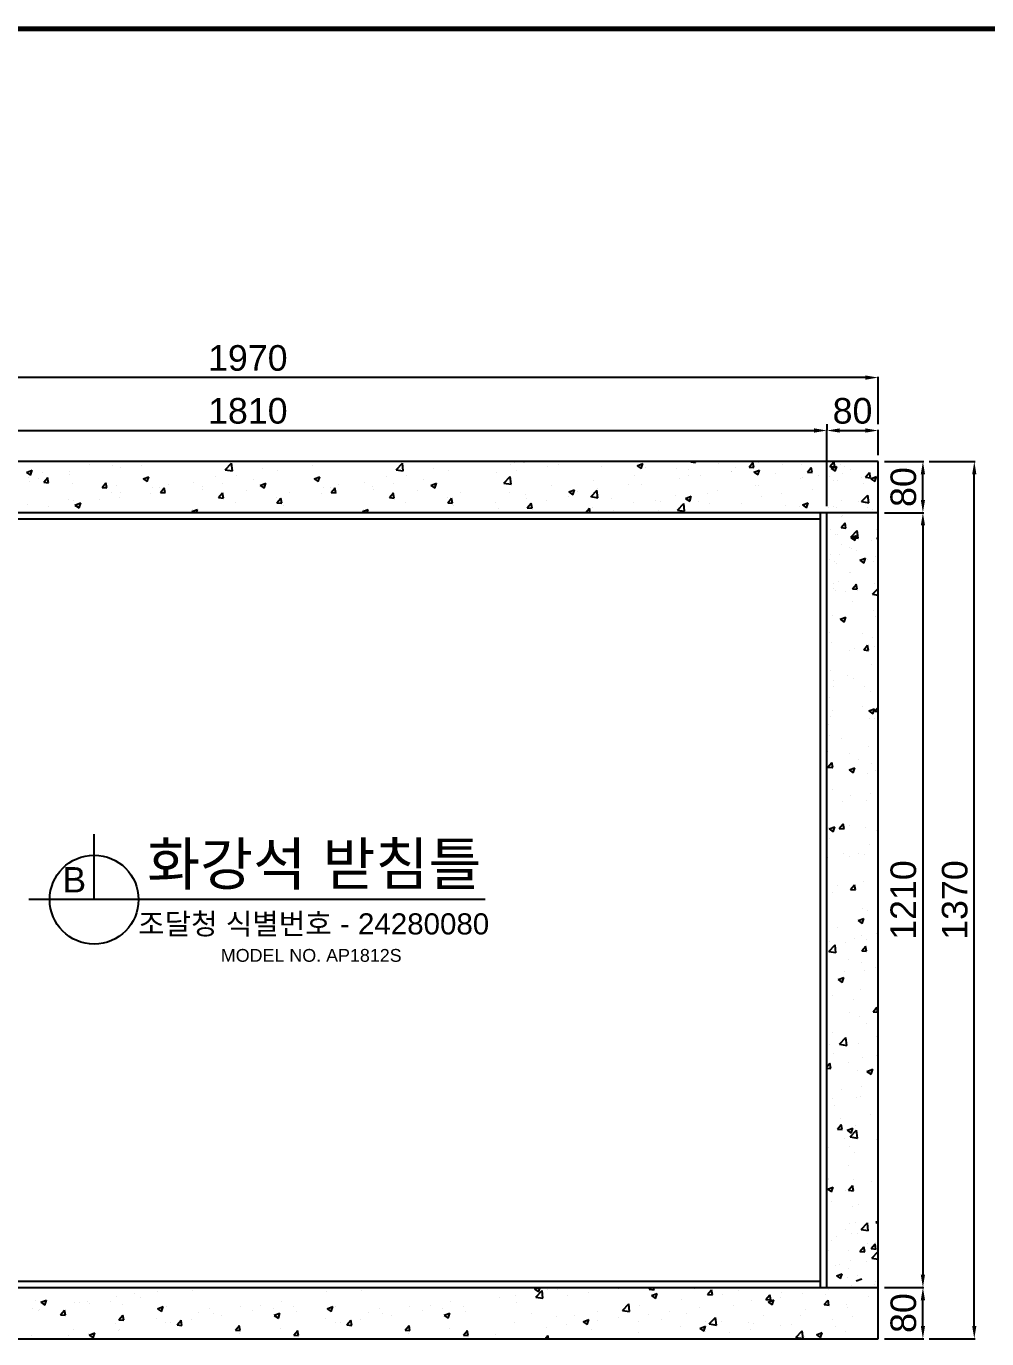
# Model space of a CAD drawing. Header units: millimetres. Extents: x 28332 to 34852, y -49763 to -45153.
# Drawn here: x 32049 to 33550, y -47354 to -45304 of the extents above; entities that cross this region are included whole.
import ezdxf
from ezdxf.enums import TextEntityAlignment as Align

# ---------------------------------------------------------------- set-up
doc = ezdxf.new("R2010")
doc.units = ezdxf.units.MM
for name, color, linetype in [('LAYOUT', 7, 'Continuous'), ('TEXT', 7, 'Continuous'), ('받침틀', 251, 'Continuous')]:
    doc.layers.add(name, color=color, linetype=linetype)
doc.styles.get("Standard").update_dxf_attribs({"font": 'arial.ttf'})
doc.dimstyles.new('ISO-25', dxfattribs={"dimtxt": 40, "dimasz": 20, "dimexe": 1.25, "dimexo": 10, "dimgap": 10, "dimtad": 1, "dimdec": 0, "dimtxsty": 'Standard', "dimcen": 2.5, "dimclrd": 3, "dimclre": 3, "dimclrt": 3, "dimadec": 0, "dimazin": 0, "dimtfac": 1, "dimtdec": 0, "dimtmove": 0, "dimatfit": 3, "dimfxl": 0, "dimarcsym": 0})

# ---------------------------------------------------------------- blocks, each defined once
blk = doc.blocks.new('*D30')
at = {"color": 3, "lineweight": -2, "transparency": 16777216}
for p, q in [((31489.9, -45925.3), (31489.9, -45934)), ((31509.9, -45935.3), (33279.9, -45935.3)), ((33299.9, -46053.6), (33299.9, -45934))]:
    blk.add_line(p, q, dxfattribs=at)
at = {"color": 3, "transparency": 16777216}
for points in [[(31509.9, -45931.9), (31509.9, -45938.6), (31489.9, -45935.3)], [(33279.9, -45931.9), (33279.9, -45938.6), (33299.9, -45935.3)]]:
    blk.add_solid(points, dxfattribs=at)
at = {"layer": 'Defpoints', "color": 0, "transparency": 16777216}
for p in [(31489.9, -45935.3), (33299.9, -45935.3), (33299.9, -46063.6)]:
    blk.add_point(p, dxfattribs=at)
at = {"color": 3, "transparency": 16777216, "insert": (32394.9, -45904.8), "char_height": 40, "attachment_point": 5}
blk.add_mtext('1810', dxfattribs=at)
blk = doc.blocks.new('*D31')
at = {"color": 3, "lineweight": -2, "transparency": 16777216}
for p, q in [((33299.9, -45925.3), (33299.9, -45934)), ((33319.9, -45935.3), (33359.9, -45935.3)), ((33379.9, -45973.6), (33379.9, -45934))]:
    blk.add_line(p, q, dxfattribs=at)
at = {"color": 3, "transparency": 16777216}
for points in [[(33319.9, -45931.9), (33319.9, -45938.6), (33299.9, -45935.3)], [(33359.9, -45931.9), (33359.9, -45938.6), (33379.9, -45935.3)]]:
    blk.add_solid(points, dxfattribs=at)
at = {"layer": 'Defpoints', "color": 0, "transparency": 16777216}
for p in [(33299.9, -45935.3), (33379.9, -45935.3), (33379.9, -45983.6)]:
    blk.add_point(p, dxfattribs=at)
at = {"color": 3, "transparency": 16777216, "insert": (33339.9, -45904.8), "char_height": 40, "attachment_point": 5}
blk.add_mtext('80', dxfattribs=at)
blk = doc.blocks.new('*D23')
at = {"color": 3, "lineweight": -2, "transparency": 16777216}
for p, q in [((31409.9, -45925.3), (31409.9, -45851.4)), ((33359.9, -45852.6), (31429.9, -45852.6)), ((33379.9, -45925.3), (33379.9, -45851.4))]:
    blk.add_line(p, q, dxfattribs=at)
at = {"color": 3, "transparency": 16777216}
for points in [[(31429.9, -45849.3), (31429.9, -45856), (31409.9, -45852.6)], [(33359.9, -45849.3), (33359.9, -45856), (33379.9, -45852.6)]]:
    blk.add_solid(points, dxfattribs=at)
at = {"layer": 'Defpoints', "color": 0, "transparency": 16777216}
for p in [(31409.9, -45852.6), (31409.9, -45935.3), (33379.9, -45935.3)]:
    blk.add_point(p, dxfattribs=at)
at = {"color": 3, "transparency": 16777216, "insert": (32394.9, -45822.2), "char_height": 40, "attachment_point": 5}
blk.add_mtext('1970', dxfattribs=at)
blk = doc.blocks.new('*D32')
at = {"color": 3, "lineweight": -2, "transparency": 16777216}
for p, q in [((33389.9, -45983.6), (33451.1, -45983.6)), ((33449.9, -46043.6), (33449.9, -46003.6)), ((33389.9, -46063.6), (33451.1, -46063.6))]:
    blk.add_line(p, q, dxfattribs=at)
at = {"color": 3, "transparency": 16777216}
for points in [[(33446.6, -46003.6), (33453.2, -46003.6), (33449.9, -45983.6)], [(33446.6, -46043.6), (33453.2, -46043.6), (33449.9, -46063.6)]]:
    blk.add_solid(points, dxfattribs=at)
at = {"layer": 'Defpoints', "color": 0, "transparency": 16777216}
for p in [(33379.9, -45983.6), (33449.9, -45983.6), (33379.9, -46063.6)]:
    blk.add_point(p, dxfattribs=at)
at = {"color": 3, "transparency": 16777216, "insert": (33419.5, -46023.6), "char_height": 40, "attachment_point": 5, "rotation": 90}
blk.add_mtext('80', dxfattribs=at)
blk = doc.blocks.new('*D26')
at = {"color": 3, "lineweight": -2, "transparency": 16777216}
for p, q in [((33430.5, -46063.6), (33451.1, -46063.6)), ((33449.9, -46083.6), (33449.9, -47253.6)), ((33389.9, -47273.6), (33451.1, -47273.6))]:
    blk.add_line(p, q, dxfattribs=at)
at = {"color": 3, "transparency": 16777216}
for points in [[(33446.6, -46083.6), (33453.2, -46083.6), (33449.9, -46063.6)], [(33446.6, -47253.6), (33453.2, -47253.6), (33449.9, -47273.6)]]:
    blk.add_solid(points, dxfattribs=at)
at = {"layer": 'Defpoints', "color": 0, "transparency": 16777216}
for p in [(33420.5, -46063.6), (33379.9, -47273.6), (33449.9, -47273.6)]:
    blk.add_point(p, dxfattribs=at)
at = {"color": 3, "transparency": 16777216, "insert": (33419.5, -46668.6), "char_height": 40, "attachment_point": 5, "rotation": 90}
blk.add_mtext('1210', dxfattribs=at)
blk = doc.blocks.new('*D27')
at = {"color": 3, "lineweight": -2, "transparency": 16777216}
for p, q in [((33439.9, -47273.6), (33448.6, -47273.6)), ((33449.9, -47333.6), (33449.9, -47293.6)), ((33389.9, -47353.6), (33451.1, -47353.6))]:
    blk.add_line(p, q, dxfattribs=at)
at = {"color": 3, "transparency": 16777216}
for points in [[(33446.6, -47293.6), (33453.2, -47293.6), (33449.9, -47273.6)], [(33446.6, -47333.6), (33453.2, -47333.6), (33449.9, -47353.6)]]:
    blk.add_solid(points, dxfattribs=at)
at = {"layer": 'Defpoints', "color": 0, "transparency": 16777216}
for p in [(33449.9, -47273.6), (33449.9, -47273.6), (33379.9, -47353.6)]:
    blk.add_point(p, dxfattribs=at)
at = {"color": 3, "transparency": 16777216, "insert": (33419.5, -47313.6), "char_height": 40, "attachment_point": 5, "rotation": 90}
blk.add_mtext('80', dxfattribs=at)
blk = doc.blocks.new('*D16')
at = {"color": 3, "lineweight": -2, "transparency": 16777216}
for p, q in [((33459.9, -45983.6), (33531.4, -45983.6)), ((33530.2, -47333.6), (33530.2, -46003.6)), ((33459.9, -47353.6), (33531.4, -47353.6))]:
    blk.add_line(p, q, dxfattribs=at)
at = {"color": 3, "transparency": 16777216}
for points in [[(33526.9, -46003.6), (33533.5, -46003.6), (33530.2, -45983.6)], [(33526.9, -47333.6), (33533.5, -47333.6), (33530.2, -47353.6)]]:
    blk.add_solid(points, dxfattribs=at)
at = {"layer": 'Defpoints', "color": 0, "transparency": 16777216}
for p in [(33449.9, -45983.6), (33530.2, -45983.6), (33449.9, -47353.6)]:
    blk.add_point(p, dxfattribs=at)
at = {"color": 3, "transparency": 16777216, "insert": (33499.8, -46668.6), "char_height": 40, "attachment_point": 5, "rotation": 90}
blk.add_mtext('1370', dxfattribs=at)

msp = doc.modelspace()

# ---------------------------------------------------------------- linework, layer by layer
at = {"linetype": 'Continuous'}
for p, q in [((32049, -46000.7), (32057.9, -45997.3)), ((32055.3, -46005), (32057.9, -45997.3)), ((32147.8, -45987.8), (32147.8, -45987.8)), ((32182.7, -45990.5), (32182.7, -45990.5)), ((32196.6, -45993.7), (32196.6, -45993.7)), ((32228.4, -45989.5), (32228.4, -45989.5)), ((32359.6, -45996.5), (32369.5, -45986.2)), ((32359.6, -45996.5), (32370.9, -45998.2)), ((32370.9, -45998.3), (32369.5, -45986.2)), ((32418.5, -45994.1), (32418.5, -45994.1)), ((32441.7, -45997.2), (32441.7, -45997.2)), ((32495.3, -45989.5), (32495.3, -45989.5)), ((32626.5, -45996.5), (32636.4, -45986.2)), ((32626.5, -45996.5), (32637.8, -45998.2)), ((32637.8, -45998.3), (32636.4, -45986.2)), ((32685.4, -45994.1), (32685.4, -45994.1)), ((32708.6, -45997.2), (32708.6, -45997.2)), ((32805.8, -45989.1), (32805.8, -45989.1)), ((32812.3, -45985.1), (32812.3, -45985.1)), ((32826, -45983.6), (32827, -45984.3)), ((32827, -45984.3), (32827.3, -45983.6)), ((32863.3, -45991.1), (32863.3, -45991.1)), ((32880.1, -45987.9), (32880.1, -45987.9)), ((32947.9, -45990.8), (32947.9, -45990.8)), ((33003.2, -45990.3), (33009.6, -45994.5)), ((33003.3, -45990.2), (33012.1, -45986.8)), ((33009.6, -45994.5), (33012.1, -45986.8)), ((33015.7, -45993.6), (33015.7, -45993.6)), ((33065.6, -45995.3), (33065.6, -45995.3)), ((33083.5, -45996.5), (33083.5, -45996.5)), ((33087.1, -45984.4), (33087.7, -45983.6)), ((33087.1, -45984.4), (33094.7, -45985.1)), ((33094.6, -45985.1), (33094.3, -45983.6)), ((33130.8, -45986.3), (33130.8, -45986.3)), ((33157.7, -45993.6), (33157.7, -45993.6)), ((33178.2, -45992.4), (33184.3, -45985.1)), ((33178.2, -45992.4), (33185.8, -45993.1)), ((33185.7, -45993.1), (33184.2, -45985.1)), ((33185.8, -46000.4), (33194.7, -45997)), ((33192.1, -46004.7), (33194.7, -45997)), ((33192.3, -45985.2), (33192.3, -45985.2)), ((33230.3, -45988.5), (33230.3, -45988.5)), ((33260.1, -45988), (33260.1, -45988)), ((33262.1, -45984.3), (33262.1, -45984.3)), ((33269.3, -46000.4), (33275.4, -45993.1)), ((33276.8, -46001.1), (33275.3, -45993.1)), ((33304.5, -45991.4), (33310.6, -45984.1)), ((33304.5, -45991.4), (33312.1, -45992.1)), ((33306.5, -45994.8), (33315.4, -45991.4)), ((33306.5, -45994.8), (33312.8, -45999)), ((33312, -45992.1), (33310.6, -45984.1)), ((33312.8, -45999), (33315.4, -45991.4)), ((33320.5, -45987.8), (33320.5, -45987.8)), ((33327.9, -45990.9), (33327.9, -45990.9)), ((33336.2, -45996.1), (33336.2, -45996.1)), ((32049, -46000.7), (32055.3, -46005)), ((32052.6, -46008.1), (32052.6, -46008.1)), ((32053.5, -46015.4), (32053.5, -46015.4)), ((32068.3, -46010.6), (32068.3, -46010.6)), ((32073.8, -46000.5), (32073.8, -46000.5)), ((32076, -46016.2), (32082.1, -46008.9)), ((32076, -46016.2), (32083.6, -46016.9)), ((32083.5, -46016.9), (32082, -46008.9)), ((32116.4, -46004.2), (32116.4, -46004.2)), ((32116.7, -46000), (32116.7, -46000)), ((32167.1, -46024.2), (32173.2, -46016.9)), ((32174.6, -46024.9), (32173.1, -46016.9)), ((32231.5, -46010.9), (32240.4, -46007.4)), ((32231.5, -46010.9), (32237.8, -46015.1)), ((32237.8, -46015.1), (32240.4, -46007.5)), ((32310.5, -46015.7), (32310.5, -46015.7)), ((32344.5, -46006.8), (32344.5, -46006.8)), ((32376.5, -46006.2), (32376.5, -46006.2)), ((32403.2, -46012.2), (32403.2, -46012.2)), ((32414, -46021), (32422.9, -46017.6)), ((32420.3, -46025.3), (32422.9, -46017.6)), ((32498.4, -46010.9), (32507.3, -46007.4)), ((32498.4, -46010.9), (32504.7, -46015.1)), ((32504.7, -46015.1), (32507.3, -46007.5)), ((32577.4, -46015.7), (32577.4, -46015.7)), ((32611.4, -46006.8), (32611.4, -46006.8)), ((32643.4, -46006.2), (32643.4, -46006.2)), ((32670.1, -46012.2), (32670.1, -46012.2)), ((32680.9, -46021), (32689.8, -46017.6)), ((32687.3, -46025.3), (32689.8, -46017.6)), ((32783.4, -46001.6), (32783.4, -46001.6)), ((32795.1, -46017.5), (32805, -46007.2)), ((32795.1, -46017.5), (32806.4, -46019.3)), ((32806.4, -46019.3), (32805, -46007.2)), ((32815.2, -45997.4), (32815.2, -45997.4)), ((32935.4, -46012.9), (32935.4, -46012.9)), ((32999.6, -46004.8), (32999.6, -46004.8)), ((33070.2, -46009.6), (33070.2, -46009.6)), ((33083.6, -46006.3), (33083.6, -46006.3)), ((33102, -46005.4), (33102, -46005.4)), ((33150.1, -45999), (33150.1, -45999)), ((33151.3, -45999.4), (33151.3, -45999.4)), ((33185.8, -46000.4), (33192.1, -46004.7)), ((33219.1, -46002.2), (33219.1, -46002.2)), ((33259.3, -46010.9), (33259.3, -46010.9)), ((33262.2, -46008.8), (33262.2, -46008.8)), ((33269.3, -46000.4), (33276.9, -46001)), ((33286.9, -46005.1), (33286.9, -46005.1)), ((33303.2, -46007.3), (33303.2, -46007.3)), ((33310.3, -46014), (33310.3, -46014)), ((33316.8, -46013.4), (33316.8, -46013.4)), ((33324.5, -46002), (33324.5, -46002)), ((33354.7, -46008), (33354.7, -46008)), ((33357, -46017.5), (33357, -46017.5)), ((33360.4, -46008.3), (33366.5, -46001)), ((33360.4, -46008.3), (33368, -46009)), ((33367.9, -46009), (33366.4, -46001.1)), ((33368.3, -46010.6), (33377.2, -46007.2)), ((33368.3, -46010.6), (33374.6, -46014.9)), ((33374.6, -46014.9), (33377.2, -46007.2)), ((32121.3, -46018.2), (32121.3, -46018.2)), ((32167.1, -46024.2), (32174.7, -46024.8)), ((32181.1, -46032.8), (32181.1, -46032.8)), ((32189.1, -46021.1), (32189.1, -46021.1)), ((32196.3, -46032.2), (32196.3, -46032.2)), ((32243.1, -46033.3), (32243.1, -46033.3)), ((32246.3, -46023.8), (32246.3, -46023.8)), ((32256.9, -46024), (32256.9, -46024)), ((32258.2, -46032.1), (32264.3, -46024.8)), ((32258.2, -46032.1), (32265.7, -46032.8)), ((32265.7, -46032.8), (32264.2, -46024.9)), ((32270.4, -46019.5), (32270.4, -46019.5)), ((32323.3, -46022.7), (32323.3, -46022.7)), ((32324.7, -46026.8), (32324.7, -46026.8)), ((32349.2, -46040.1), (32355.4, -46032.8)), ((32355.1, -46018.5), (32355.1, -46018.5)), ((32356.8, -46040.8), (32355.3, -46032.8)), ((32392.5, -46029.7), (32392.5, -46029.7)), ((32414, -46021), (32420.3, -46025.3)), ((32460.3, -46032.5), (32460.3, -46032.5)), ((32510, -46033.3), (32510, -46033.3)), ((32513.3, -46023.8), (32513.3, -46023.8)), ((32523.8, -46024), (32523.8, -46024)), ((32525.1, -46032.1), (32531.2, -46024.8)), ((32525.1, -46032.1), (32532.7, -46032.8)), ((32532.6, -46032.8), (32531.1, -46024.9)), ((32537.3, -46019.5), (32537.3, -46019.5)), ((32590.2, -46022.7), (32590.2, -46022.7)), ((32591.6, -46026.8), (32591.6, -46026.8)), ((32616.2, -46040.1), (32622.3, -46032.8)), ((32622, -46018.5), (32622, -46018.5)), ((32623.7, -46040.8), (32622.2, -46032.8)), ((32659.4, -46029.7), (32659.4, -46029.7)), ((32680.9, -46021), (32687.3, -46025.3)), ((32727.2, -46032.5), (32727.2, -46032.5)), ((32804.3, -46031.4), (32804.3, -46031.4)), ((32828.1, -46035.4), (32828.1, -46035.4)), ((32870.2, -46021.8), (32870.2, -46021.8)), ((32895.9, -46038.3), (32895.9, -46038.3)), ((32896.5, -46031.2), (32905.4, -46027.8)), ((32896.5, -46031.2), (32902.9, -46035.5)), ((32902.9, -46035.5), (32905.4, -46027.8)), ((32910.1, -46030.6), (32910.1, -46030.6)), ((32930.7, -46038.6), (32940.6, -46028.2)), ((32935.5, -46031.7), (32935.5, -46031.7)), ((32941.9, -46040.3), (32940.5, -46028.2)), ((32941.9, -46026.4), (32941.9, -46026.4)), ((32990, -46020.1), (32990, -46020.1)), ((33009.5, -46019), (33009.5, -46019)), ((33064, -46037.5), (33064, -46037.5)), ((33079.1, -46041.4), (33088, -46038)), ((33085.4, -46045.6), (33087.9, -46038)), ((33114, -46034.2), (33114, -46034.2)), ((33129.2, -46028.6), (33129.2, -46028.6)), ((33188.1, -46021.5), (33188.1, -46021.5)), ((33193.4, -46020.5), (33193.4, -46020.5)), ((33228.7, -46034.4), (33228.7, -46034.4)), ((33276.8, -46028), (33276.8, -46028)), ((33354.1, -46046.4), (33364, -46036)), ((33365.4, -46048.1), (33364, -46036)), ((32051, -46050.4), (32051, -46050.4)), ((32083, -46054.3), (32083, -46054.3)), ((32115.2, -46042.3), (32115.2, -46042.3)), ((32122.3, -46045), (32122.3, -46045)), ((32124.8, -46051.8), (32133.7, -46048.4)), ((32124.8, -46051.8), (32131.1, -46056.1)), ((32131.1, -46056.1), (32133.7, -46048.4)), ((32163.2, -46043.8), (32163.2, -46043.8)), ((32195, -46039.6), (32195, -46039.6)), ((32307.3, -46062), (32316.2, -46058.6)), ((32309, -46058), (32309, -46058)), ((32314.5, -46063.6), (32316.2, -46058.6)), ((32349.2, -46040.1), (32356.8, -46040.8)), ((32374.9, -46048.4), (32374.9, -46048.4)), ((32440.1, -46039.5), (32440.1, -46039.5)), ((32440.3, -46048.1), (32446.5, -46040.8)), ((32440.3, -46048.1), (32447.9, -46048.8)), ((32447.9, -46048.8), (32446.4, -46040.8)), ((32450, -46051.7), (32450, -46051.7)), ((32574.2, -46062), (32583.1, -46058.6)), ((32575.9, -46058), (32575.9, -46058)), ((32581.4, -46063.6), (32583.1, -46058.6)), ((32616.2, -46040.1), (32623.8, -46040.8)), ((32641.8, -46048.4), (32641.8, -46048.4)), ((32707, -46039.5), (32707, -46039.5)), ((32707.3, -46048.1), (32713.4, -46040.8)), ((32707.3, -46048.1), (32714.8, -46048.8)), ((32714.8, -46048.8), (32713.3, -46040.8)), ((32716.9, -46051.7), (32716.9, -46051.7)), ((32781.8, -46047.5), (32781.8, -46047.5)), ((32787.3, -46057.2), (32787.3, -46057.2)), ((32829.9, -46041.2), (32829.9, -46041.2)), ((32831.4, -46056.1), (32837.6, -46048.8)), ((32831.4, -46056.1), (32839, -46056.7)), ((32839, -46056.7), (32837.5, -46048.8)), ((32861.4, -46044.5), (32861.4, -46044.5)), ((32922.8, -46063.6), (32928.6, -46056.7)), ((32929.8, -46063.6), (32928.6, -46056.7)), ((32930.7, -46038.5), (32941.9, -46040.3)), ((32933.9, -46055.2), (32933.9, -46055.2)), ((32963.7, -46041.1), (32963.7, -46041.1)), ((32998, -46047.1), (32998, -46047.1)), ((33031.5, -46044), (33031.5, -46044)), ((33040, -46046.9), (33040, -46046.9)), ((33066.2, -46059.6), (33076.1, -46049.3)), ((33068.6, -46055.5), (33068.6, -46055.5)), ((33077.5, -46061.3), (33076.1, -46049.3)), ((33079.1, -46041.4), (33085.4, -46045.6)), ((33099.3, -46046.9), (33099.3, -46046.9)), ((33116.7, -46049.1), (33116.7, -46049.1)), ((33167.1, -46049.7), (33167.1, -46049.7)), ((33196.9, -46038.6), (33196.9, -46038.6)), ((33234.9, -46052.6), (33234.9, -46052.6)), ((33257.8, -46053.2), (33257.8, -46053.2)), ((33261.6, -46051.5), (33270.5, -46048.1)), ((33261.6, -46051.6), (33267.9, -46055.8)), ((33267.9, -46055.8), (33270.5, -46048.1)), ((33302.7, -46055.5), (33302.7, -46055.5)), ((33310.7, -46053.2), (33310.7, -46053.2)), ((33315.3, -46055.7), (33315.3, -46055.7)), ((33323, -46044.3), (33323, -46044.3)), ((33350, -46046.9), (33350, -46046.9)), ((33354.1, -46046.3), (33365.4, -46048.1)), ((33363.5, -46055.5), (33363.5, -46055.5)), ((33370.4, -46058.3), (33370.4, -46058.3)), ((33379.4, -46047.5), (33379.4, -46047.5)), ((32307.3, -46062), (32309.7, -46063.6)), ((32369.8, -46062.3), (32369.8, -46062.3)), ((32574.2, -46062), (32576.7, -46063.6)), ((32636.7, -46062.3), (32636.7, -46062.3)), ((32965.9, -46059.6), (32965.9, -46059.6)), ((33036.8, -46059.6), (33036.8, -46059.6)), ((33066.2, -46059.6), (33077.5, -46061.3)), ((33191.8, -46062.7), (33191.8, -46062.7)), ((33322.5, -46069.7), (33322.5, -46069.7)), ((33323.6, -46067.6), (33323.6, -46067.6)), ((33355.3, -46063.4), (33355.3, -46063.4)), ((33379.1, -46077.1), (33379.1, -46077.1)), ((33305, -46089.8), (33305, -46089.8)), ((33313.7, -46097.9), (33313.7, -46097.9)), ((33316.6, -46097), (33316.6, -46097)), ((33321.4, -46086.5), (33321.4, -46086.5)), ((33322.1, -46087), (33328.3, -46079.7)), ((33322.1, -46087), (33329.7, -46087.6)), ((33329.7, -46087.6), (33328.2, -46079.7)), ((33337.3, -46101.6), (33347.2, -46091.3)), ((33337.4, -46102.7), (33346.3, -46099.3)), ((33343.7, -46107), (33346.3, -46099.3)), ((33348.6, -46103.4), (33347.2, -46091.3)), ((33348.4, -46092.8), (33348.4, -46092.8)), ((33377.9, -46089.8), (33377.9, -46089.8)), ((33321.9, -46113.5), (33321.9, -46113.5)), ((33335.5, -46117.7), (33335.5, -46117.7)), ((33337.3, -46101.6), (33348.6, -46103.3)), ((33337.4, -46102.7), (33343.7, -46107)), ((33338.2, -46120.1), (33338.2, -46120.1)), ((33370, -46107.1), (33370, -46107.1)), ((33378, -46103.9), (33379.9, -46101.6)), ((33378, -46103.9), (33379.9, -46104)), ((33379.5, -46116.3), (33379.5, -46116.3)), ((33304.7, -46137.4), (33304.7, -46137.4)), ((33305.4, -46129), (33305.4, -46129)), ((33312.2, -46140.2), (33312.2, -46140.2)), ((33319.9, -46128.8), (33319.9, -46128.8)), ((33345.7, -46123.2), (33345.7, -46123.2)), ((33351.4, -46138), (33360.3, -46134.6)), ((33351.4, -46138), (33357.7, -46142.3)), ((33357.7, -46142.3), (33360.3, -46134.6)), ((33363.1, -46136.5), (33363.1, -46136.5)), ((33372.5, -46140.3), (33372.5, -46140.3)), ((33376.3, -46132.1), (33376.3, -46132.1)), ((33315, -46142.9), (33315, -46142.9)), ((33335.8, -46156.9), (33335.8, -46156.9)), ((33336.6, -46157.2), (33336.6, -46157.2)), ((33309.9, -46174.9), (33309.9, -46174.9)), ((33318.4, -46171.1), (33318.4, -46171.1)), ((33339.8, -46182.5), (33345.9, -46175.2)), ((33347.3, -46183.2), (33345.8, -46175.2)), ((33371, -46191.1), (33379.9, -46181.8)), ((33374.8, -46174.4), (33374.8, -46174.4)), ((33310.6, -46182.5), (33310.6, -46182.5)), ((33313.5, -46185), (33313.5, -46185)), ((33329.7, -46186.6), (33329.7, -46186.6)), ((33339.8, -46182.5), (33347.3, -46183.2)), ((33340.3, -46202.1), (33340.3, -46202.1)), ((33370.9, -46191.1), (33379.9, -46192.5)), ((33373.2, -46216.6), (33373.2, -46216.6)), ((33309.1, -46224.8), (33309.1, -46224.8)), ((33320.5, -46230.1), (33329.4, -46226.7)), ((33320.5, -46230.1), (33326.8, -46234.4)), ((33326.8, -46234.4), (33329.4, -46226.7)), ((33376.5, -46226.1), (33376.5, -46226.1)), ((33378.7, -46237.9), (33378.7, -46237.9)), ((33304.7, -46250.6), (33304.7, -46250.6)), ((33356, -46252.4), (33356, -46252.4)), ((33371.7, -46258.9), (33371.7, -46258.9)), ((33307.5, -46267), (33307.5, -46267)), ((33335.1, -46278.5), (33335.1, -46278.5)), ((33343.1, -46276.2), (33343.1, -46276.2)), ((33357.4, -46278), (33363.5, -46270.7)), ((33357.4, -46278), (33365, -46278.7)), ((33364.9, -46278.7), (33363.4, -46270.7)), ((33374.9, -46272), (33374.9, -46272)), ((33370.1, -46301.2), (33370.1, -46301.2)), ((33306, -46309.3), (33306, -46309.3)), ((33331.3, -46317.3), (33331.3, -46317.3)), ((33341.4, -46322.1), (33341.4, -46322.1)), ((33309.5, -46335.7), (33309.5, -46335.7)), ((33309.7, -46326.3), (33309.7, -46326.3)), ((33358.1, -46334.4), (33358.1, -46334.4)), ((33368.6, -46343.5), (33368.6, -46343.5)), ((33304.5, -46351.6), (33304.5, -46351.6)), ((33356.1, -46365.9), (33356.1, -46365.9)), ((33306, -46381.9), (33306, -46381.9)), ((33308, -46372.2), (33308, -46372.2)), ((33365.4, -46373.3), (33374.3, -46369.9)), ((33365.4, -46373.3), (33371.7, -46377.6)), ((33367.1, -46385.7), (33367.1, -46385.7)), ((33371.7, -46377.6), (33374.3, -46369.9)), ((33373.8, -46384.7), (33373.8, -46384.7)), ((33375, -46373.5), (33379.9, -46367.7)), ((33375, -46373.5), (33379.9, -46374)), ((33302.9, -46393.9), (33302.9, -46393.9)), ((33378.4, -46398.7), (33378.4, -46398.7)), ((33304.3, -46411.4), (33304.3, -46411.4)), ((33322.7, -46416), (33322.7, -46416)), ((33301.4, -46436.2), (33301.4, -46436.2)), ((33334.7, -46439.3), (33334.7, -46439.3)), ((33365.5, -46428), (33365.5, -46428)), ((33301.5, -46461.1), (33307.7, -46453.8)), ((33301.5, -46461.1), (33309.1, -46461.8)), ((33309, -46461.8), (33307.6, -46453.8)), ((33308.1, -46463.8), (33308.1, -46463.8)), ((33334.5, -46465.4), (33343.4, -46462)), ((33334.5, -46465.4), (33340.8, -46469.7)), ((33340.8, -46469.7), (33343.4, -46462)), ((33349.1, -46449.6), (33349.1, -46449.6)), ((33369.5, -46455.5), (33369.5, -46455.5)), ((33375.9, -46466.7), (33375.9, -46466.7)), ((33364, -46470.3), (33364, -46470.3)), ((33309.2, -46496.5), (33309.2, -46496.5)), ((33336.1, -46505.6), (33336.1, -46505.6)), ((33367.9, -46501.4), (33367.9, -46501.4)), ((33323.8, -46514.2), (33323.8, -46514.2)), ((33362.4, -46512.6), (33362.4, -46512.6)), ((33319.2, -46556.6), (33325.3, -46549.3)), ((33326.7, -46557.3), (33325.2, -46549.3)), ((33302.7, -46555.7), (33302.7, -46555.7)), ((33303.6, -46557.5), (33312.5, -46554.1)), ((33303.6, -46557.5), (33309.9, -46561.8)), ((33309.9, -46561.8), (33312.5, -46554.1)), ((33319.2, -46556.6), (33326.7, -46557.3)), ((33334.5, -46551.5), (33334.5, -46551.5)), ((33360.9, -46554.9), (33360.9, -46554.9)), ((33378, -46559.6), (33378, -46559.6)), ((33303.9, -46572.3), (33303.9, -46572.3)), ((33366.9, -46581.9), (33366.9, -46581.9)), ((33301.1, -46601.6), (33301.1, -46601.6)), ((33325.9, -46596.1), (33325.9, -46596.1)), ((33334.4, -46600.2), (33334.4, -46600.2)), ((33349.2, -46595.3), (33349.2, -46595.3)), ((33359.3, -46597.1), (33359.3, -46597.1)), ((33379.4, -46608.6), (33379.9, -46608.4)), ((33379.4, -46608.7), (33379.9, -46609)), ((33315.8, -46645.4), (33315.8, -46645.4)), ((33336.8, -46652.2), (33342.9, -46644.9)), ((33336.8, -46652.2), (33344.4, -46652.8)), ((33341.6, -46646.5), (33341.6, -46646.5)), ((33344.3, -46652.8), (33342.8, -46644.9)), ((33357.8, -46639.4), (33357.8, -46639.4)), ((33308.8, -46657.3), (33308.8, -46657.3)), ((33356.2, -46681.7), (33356.2, -46681.7)), ((33362.6, -46684.9), (33362.6, -46684.9)), ((33316.9, -46711.4), (33316.9, -46711.4)), ((33348.5, -46700.7), (33357.4, -46697.3)), ((33348.5, -46700.7), (33354.8, -46705)), ((33354.8, -46705), (33357.4, -46697.3)), ((33303.5, -46733.1), (33303.5, -46733.1)), ((33329.2, -46735), (33329.2, -46735)), ((33343.7, -46728.5), (33343.7, -46728.5)), ((33354.7, -46724), (33354.7, -46724)), ((33361, -46730.8), (33361, -46730.8)), ((33377.6, -46720.4), (33377.6, -46720.4)), ((33302.8, -46749), (33312.7, -46738.7)), ((33302.8, -46749), (33314, -46750.7)), ((33314, -46750.8), (33312.6, -46738.7)), ((33354.4, -46747.7), (33360.5, -46740.4)), ((33354.4, -46747.7), (33362, -46748.4)), ((33361.9, -46748.4), (33360.4, -46740.4)), ((33334, -46761), (33334, -46761)), ((33353.2, -46766.2), (33353.2, -46766.2)), ((33375.6, -46774.6), (33375.6, -46774.6)), ((33317.6, -46792.8), (33326.5, -46789.4)), ((33317.6, -46792.8), (33323.9, -46797.1)), ((33323.9, -46797.1), (33326.5, -46789.4)), ((33327.5, -46780.9), (33327.5, -46780.9)), ((33359.4, -46778.8), (33359.4, -46778.8)), ((33351.6, -46808.5), (33351.6, -46808.5)), ((33308.4, -46818.1), (33308.4, -46818.1)), ((33342.2, -46824.6), (33342.2, -46824.6)), ((33372, -46843.2), (33378.1, -46835.9)), ((33379.5, -46843.9), (33378.1, -46835.9)), ((33334.7, -46843.7), (33334.7, -46843.7)), ((33350.1, -46850.8), (33350.1, -46850.8)), ((33372, -46843.2), (33379.6, -46843.9)), ((33308.8, -46874.7), (33308.8, -46874.7)), ((33361.5, -46860.8), (33361.5, -46860.8)), ((33303.2, -46893.9), (33303.2, -46893.9)), ((33319.6, -46893.7), (33329.5, -46883.4)), ((33319.6, -46893.7), (33330.9, -46895.5)), ((33330.9, -46895.5), (33329.5, -46883.4)), ((33348.5, -46893.1), (33348.5, -46893.1)), ((33377.2, -46881.2), (33377.2, -46881.2)), ((33309.4, -46908.3), (33309.4, -46908.3)), ((33355.6, -46914.3), (33355.6, -46914.3)), ((33377.2, -46911.1), (33377.2, -46911.1)), ((33299.9, -46929.2), (33304.7, -46923.5)), ((33299.9, -46930.9), (33306.1, -46931.4)), ((33306.1, -46931.5), (33304.6, -46923.5)), ((33333.6, -46921.8), (33333.6, -46921.8)), ((33347, -46935.4), (33347, -46935.4)), ((33362.5, -46936.1), (33371.4, -46932.6)), ((33362.5, -46936.1), (33368.8, -46940.3)), ((33368.8, -46940.3), (33371.4, -46932.7)), ((33354, -46960.2), (33354, -46960.2)), ((33308, -46978.9), (33308, -46978.9)), ((33322.2, -46964.4), (33322.2, -46964.4)), ((33345.4, -46977.6), (33345.4, -46977.6)), ((33352.5, -46976), (33352.5, -46976)), ((33311.5, -46990.2), (33311.5, -46990.2)), ((33379.3, -46993.1), (33379.3, -46993.1)), ((33316.2, -47026.3), (33322.3, -47019)), ((33320.6, -47010.3), (33320.6, -47010.3)), ((33323.7, -47027), (33322.2, -47019)), ((33343.9, -47019.9), (33343.9, -47019.9)), ((33368.7, -47003.9), (33368.7, -47003.9)), ((33316.2, -47026.3), (33323.8, -47027)), ((33327.2, -47040.6), (33327.2, -47040.6)), ((33331.6, -47028.1), (33340.5, -47024.7)), ((33331.6, -47028.2), (33337.9, -47032.4)), ((33336.4, -47038.5), (33346.3, -47028.2)), ((33336.4, -47038.4), (33347.7, -47040.2)), ((33337.9, -47032.4), (33340.5, -47024.7)), ((33347.7, -47040.2), (33346.3, -47028.2)), ((33376.9, -47042), (33376.9, -47042)), ((33302.8, -47054.7), (33302.8, -47054.7)), ((33335.3, -47054), (33335.3, -47054)), ((33342.3, -47062.2), (33342.3, -47062.2)), ((33333.2, -47082.6), (33333.2, -47082.6)), ((33301.9, -47104.1), (33301.9, -47104.1)), ((33300.7, -47120.2), (33309.6, -47116.8)), ((33300.7, -47120.3), (33307, -47124.5)), ((33302.5, -47105.5), (33302.5, -47105.5)), ((33307, -47124.5), (33309.6, -47116.8)), ((33329.3, -47122.5), (33329.3, -47122.5)), ((33333.8, -47121.8), (33339.9, -47114.5)), ((33333.8, -47121.8), (33341.4, -47122.5)), ((33341.3, -47122.5), (33339.8, -47114.6)), ((33340.8, -47104.5), (33340.8, -47104.5)), ((33370.3, -47108.3), (33370.3, -47108.3)), ((33307.7, -47139.8), (33307.7, -47139.8)), ((33348.7, -47143.6), (33348.7, -47143.6)), ((33339.3, -47146.7), (33339.3, -47146.7)), ((33328.3, -47183.4), (33328.3, -47183.4)), ((33334.6, -47173.6), (33334.6, -47173.6)), ((33345, -47172.9), (33345, -47172.9)), ((33353.3, -47183.2), (33363.2, -47172.9)), ((33353.3, -47183.2), (33364.6, -47184.9)), ((33364.6, -47185), (33363.2, -47172.9)), ((33376.5, -47171.4), (33379.9, -47170.1)), ((33376.5, -47171.4), (33379.9, -47173.7)), ((33307.3, -47200.6), (33307.3, -47200.6)), ((33315.3, -47193.7), (33315.3, -47193.7)), ((33337.7, -47189), (33337.7, -47189)), ((33347.1, -47189.5), (33347.1, -47189.5)), ((33362.8, -47205.2), (33362.8, -47205.2)), ((33369, -47212.9), (33375.2, -47205.6)), ((33376.5, -47213.6), (33375.1, -47205.6)), ((33376.5, -47202.8), (33376.5, -47202.8)), ((33302.4, -47215.5), (33302.4, -47215.5)), ((33333.1, -47215.9), (33333.1, -47215.9)), ((33351.4, -47217.4), (33357.5, -47210.1)), ((33351.4, -47217.4), (33359, -47218)), ((33358.9, -47218), (33357.5, -47210.1)), ((33369, -47212.9), (33376.6, -47213.6)), ((33370.1, -47227.9), (33379.9, -47217.7)), ((33375.1, -47222.9), (33375.1, -47222.9)), ((33313.6, -47239.6), (33313.6, -47239.6)), ((33320.3, -47237.8), (33320.3, -47237.8)), ((33332.9, -47243.4), (33332.9, -47243.4)), ((33336.2, -47231.3), (33336.2, -47231.3)), ((33361.7, -47233.3), (33361.7, -47233.3)), ((33370.1, -47227.9), (33379.9, -47229.4)), ((33314.7, -47255.6), (33323.6, -47252.1)), ((33314.7, -47255.6), (33321, -47259.8)), ((33321, -47259.8), (33323.6, -47252.2)), ((33331.5, -47258.1), (33331.5, -47258.1)), ((33345.6, -47263.5), (33354.5, -47260.1)), ((33347.1, -47254.9), (33347.1, -47254.9)), ((33376.1, -47263.6), (33376.1, -47263.6)), ((32189.2, -47288.1), (32189.2, -47288.1)), ((32218.1, -47283.3), (32218.1, -47283.3)), ((32253.4, -47280), (32253.4, -47280)), ((32308, -47278.2), (32308, -47278.2)), ((32339.8, -47274), (32339.8, -47274)), ((32518.6, -47280), (32518.6, -47280)), ((32573.3, -47278.2), (32573.3, -47278.2)), ((32605.1, -47274), (32605.1, -47274)), ((32813.1, -47286.1), (32813.1, -47286.1)), ((32843, -47276.2), (32849.6, -47273.6)), ((32843, -47276.2), (32849.3, -47280.5)), ((32844.8, -47288.6), (32854.7, -47278.3)), ((32844.8, -47288.6), (32856.1, -47290.3)), ((32849.3, -47280.5), (32851.6, -47273.6)), ((32856.1, -47290.3), (32854.7, -47278.3)), ((32862.9, -47276.9), (32862.9, -47276.9)), ((32878.3, -47277.2), (32878.3, -47277.2)), ((32894.8, -47286.2), (32894.8, -47286.2)), ((32926.6, -47282), (32926.6, -47282)), ((32974.7, -47275.6), (32974.7, -47275.6)), ((33022.3, -47276.5), (33024.7, -47273.6)), ((33022.3, -47276.5), (33029.9, -47277.2)), ((33025.5, -47286.4), (33034.4, -47282.9)), ((33025.5, -47286.4), (33031.8, -47290.6)), ((33029.8, -47277.2), (33029.1, -47273.6)), ((33031.8, -47290.6), (33034.4, -47283)), ((33093.7, -47275.7), (33093.7, -47275.7)), ((33113.4, -47284.5), (33119.5, -47277.2)), ((33113.4, -47284.5), (33121, -47285.2)), ((33120.9, -47285.2), (33119.4, -47277.2)), ((33136.2, -47284.7), (33136.2, -47284.7)), ((33161.5, -47278.6), (33161.5, -47278.6)), ((33202.2, -47275.2), (33202.2, -47275.2)), ((33204.5, -47292.5), (33210.6, -47285.2)), ((33212, -47293.2), (33210.5, -47285.2)), ((33229.3, -47281.4), (33229.3, -47281.4)), ((33261.5, -47283.6), (33261.5, -47283.6)), ((33297.1, -47284.3), (33297.1, -47284.3)), ((33302, -47276.4), (33302, -47276.4)), ((33338.1, -47270.1), (33338.1, -47270.1)), ((33341.7, -47273), (33341.7, -47273)), ((33364.9, -47287.2), (33364.9, -47287.2)), ((33373.5, -47268.8), (33373.5, -47268.8)), ((32058, -47306.5), (32058, -47306.5)), ((32063.7, -47294.6), (32063.7, -47294.6)), ((32070, -47308.7), (32070, -47308.7)), ((32071.2, -47296.8), (32080.1, -47293.4)), ((32071.2, -47296.8), (32077.5, -47301.1)), ((32077.5, -47301.1), (32080.1, -47293.4)), ((32102.3, -47316.3), (32108.4, -47309)), ((32109.8, -47317), (32108.3, -47309)), ((32124, -47297), (32124, -47297)), ((32131.5, -47297.4), (32131.5, -47297.4)), ((32144.1, -47296), (32144.1, -47296)), ((32147.9, -47299.3), (32147.9, -47299.3)), ((32179.7, -47295.1), (32179.7, -47295.1)), ((32199.3, -47300.3), (32199.3, -47300.3)), ((32227.8, -47288.8), (32227.8, -47288.8)), ((32253.7, -47307), (32262.6, -47303.6)), ((32253.7, -47307), (32260.1, -47311.2)), ((32260.1, -47311.2), (32262.6, -47303.6)), ((32267.1, -47303.2), (32267.1, -47303.2)), ((32334.9, -47306), (32334.9, -47306)), ((32383, -47303.8), (32383, -47303.8)), ((32402.7, -47308.9), (32402.7, -47308.9)), ((32414.8, -47302.3), (32414.8, -47302.3)), ((32434.7, -47307.2), (32434.7, -47307.2)), ((32447.1, -47295.6), (32447.1, -47295.6)), ((32466.5, -47303), (32466.5, -47303)), ((32519, -47307), (32527.8, -47303.6)), ((32519, -47307), (32525.3, -47311.2)), ((32525.3, -47311.2), (32527.8, -47303.6)), ((32532.3, -47303.2), (32532.3, -47303.2)), ((32600.1, -47306), (32600.1, -47306)), ((32648.2, -47303.8), (32648.2, -47303.8)), ((32667.9, -47308.9), (32667.9, -47308.9)), ((32680, -47302.3), (32680, -47302.3)), ((32699.9, -47307.2), (32699.9, -47307.2)), ((32712.3, -47295.6), (32712.3, -47295.6)), ((32731.7, -47303), (32731.7, -47303)), ((32788.8, -47289.6), (32788.8, -47289.6)), ((32814.6, -47296.7), (32814.6, -47296.7)), ((32980.3, -47309.6), (32990.2, -47299.3)), ((32991.6, -47311.4), (32990.2, -47299.3)), ((33006.9, -47301.8), (33006.9, -47301.8)), ((33072.1, -47292.9), (33072.1, -47292.9)), ((33101.4, -47304.7), (33101.4, -47304.7)), ((33153.9, -47301.8), (33153.9, -47301.8)), ((33181.6, -47294.1), (33181.6, -47294.1)), ((33204.5, -47292.5), (33212.1, -47293.1)), ((33208, -47296.5), (33216.9, -47293.1)), ((33208, -47296.5), (33214.3, -47300.8)), ((33213.4, -47289.9), (33213.4, -47289.9)), ((33214.3, -47300.8), (33216.9, -47293.1)), ((33228, -47289.1), (33228, -47289.1)), ((33265.8, -47308.5), (33265.8, -47308.5)), ((33295.6, -47300.4), (33301.7, -47293.2)), ((33295.6, -47300.4), (33303.2, -47301.1)), ((33303.1, -47301.1), (33301.6, -47293.2)), ((33330, -47300.4), (33330, -47300.4)), ((33332.5, -47304.2), (33332.5, -47304.2)), ((32067.7, -47309.9), (32067.7, -47309.9)), ((32102.3, -47316.3), (32109.9, -47316.9)), ((32193.4, -47324.3), (32199.5, -47317)), ((32193.4, -47324.3), (32200.9, -47324.9)), ((32200.9, -47324.9), (32199.4, -47317)), ((32251.8, -47322.2), (32251.8, -47322.2)), ((32266.6, -47327.7), (32266.6, -47327.7)), ((32274.6, -47328.3), (32274.6, -47328.3)), ((32284.4, -47332.2), (32290.6, -47324.9)), ((32292, -47332.9), (32290.5, -47324.9)), ((32306.4, -47324.1), (32306.4, -47324.1)), ((32317.8, -47312.7), (32317.8, -47312.7)), ((32340.7, -47315), (32340.7, -47315)), ((32354.5, -47317.8), (32354.5, -47317.8)), ((32436.3, -47317.1), (32445.1, -47313.7)), ((32436.3, -47317.2), (32442.6, -47321.4)), ((32442.6, -47321.4), (32445.1, -47313.7)), ((32470.5, -47311.8), (32470.5, -47311.8)), ((32517, -47322.2), (32517, -47322.2)), ((32531.9, -47327.7), (32531.9, -47327.7)), ((32539.9, -47328.3), (32539.9, -47328.3)), ((32549.7, -47332.2), (32555.8, -47324.9)), ((32557.2, -47332.9), (32555.7, -47324.9)), ((32571.6, -47324.1), (32571.6, -47324.1)), ((32583, -47312.7), (32583, -47312.7)), ((32605.9, -47315), (32605.9, -47315)), ((32619.7, -47317.8), (32619.7, -47317.8)), ((32701.5, -47317.1), (32710.4, -47313.7)), ((32701.5, -47317.2), (32707.8, -47321.4)), ((32707.8, -47321.4), (32710.4, -47313.7)), ((32735.7, -47311.8), (32735.7, -47311.8)), ((32811.5, -47328.4), (32811.5, -47328.4)), ((32838.3, -47314.6), (32838.3, -47314.6)), ((32876.8, -47319.5), (32876.8, -47319.5)), ((32906.1, -47317.5), (32906.1, -47317.5)), ((32918.8, -47327.3), (32927.7, -47323.9)), ((32918.8, -47327.3), (32925.1, -47331.6)), ((32925.1, -47331.6), (32927.7, -47323.9)), ((32940.9, -47311.3), (32940.9, -47311.3)), ((32941.3, -47325.7), (32941.3, -47325.7)), ((32973.9, -47320.3), (32973.9, -47320.3)), ((32980.3, -47309.6), (32991.6, -47311.3)), ((33005.8, -47327.2), (33005.8, -47327.2)), ((33021.5, -47315.2), (33021.5, -47315.2)), ((33041.7, -47323.2), (33041.7, -47323.2)), ((33053.3, -47311), (33053.3, -47311)), ((33079.9, -47314.5), (33079.9, -47314.5)), ((33109.5, -47326.1), (33109.5, -47326.1)), ((33115.9, -47330.6), (33125.8, -47320.3)), ((33127.2, -47332.4), (33125.8, -47320.3)), ((33134.7, -47327), (33134.7, -47327)), ((33177.2, -47328.9), (33177.2, -47328.9)), ((33184.4, -47329.7), (33184.4, -47329.7)), ((33200.6, -47317.5), (33200.6, -47317.5)), ((33258.4, -47317), (33258.4, -47317)), ((33308.3, -47323.1), (33308.3, -47323.1)), ((33340.1, -47318.9), (33340.1, -47318.9)), ((32056.5, -47348.8), (32056.5, -47348.8)), ((32114.5, -47349.4), (32114.5, -47349.4)), ((32122.5, -47339.3), (32122.5, -47339.3)), ((32146.3, -47345.2), (32146.3, -47345.2)), ((32147, -47347.9), (32155.9, -47344.5)), ((32147, -47347.9), (32153.3, -47352.2)), ((32153.3, -47352.2), (32155.9, -47344.5)), ((32187.7, -47330.4), (32187.7, -47330.4)), ((32192.6, -47340.4), (32192.6, -47340.4)), ((32194.4, -47338.9), (32194.4, -47338.9)), ((32284.4, -47332.2), (32292, -47332.9)), ((32375.5, -47340.2), (32381.7, -47332.9)), ((32375.5, -47340.2), (32383.1, -47340.9)), ((32381.4, -47346), (32381.4, -47346)), ((32383.1, -47340.9), (32381.6, -47332.9)), ((32445.6, -47337.9), (32445.6, -47337.9)), ((32466.6, -47348.2), (32472.8, -47340.9)), ((32466.6, -47348.2), (32474.2, -47348.8)), ((32474.1, -47348.8), (32472.7, -47340.9)), ((32549.7, -47332.2), (32557.2, -47332.9)), ((32640.8, -47340.2), (32646.9, -47332.9)), ((32640.8, -47340.2), (32648.3, -47340.9)), ((32646.7, -47346), (32646.7, -47346)), ((32648.3, -47340.9), (32646.8, -47332.9)), ((32710.8, -47337.9), (32710.8, -47337.9)), ((32731.8, -47348.2), (32738, -47340.9)), ((32731.8, -47348.2), (32739.4, -47348.8)), ((32739.4, -47348.8), (32737.9, -47340.9)), ((32781.2, -47346.8), (32781.2, -47346.8)), ((32859.8, -47353.6), (32863.8, -47348.8)), ((32861.4, -47336.2), (32861.4, -47336.2)), ((32864.7, -47353.6), (32863.8, -47348.8)), ((32893.2, -47332.1), (32893.2, -47332.1)), ((32931.7, -47339.9), (32931.7, -47339.9)), ((33005.3, -47344.1), (33005.3, -47344.1)), ((33070.5, -47335.1), (33070.5, -47335.1)), ((33101.3, -47337.5), (33110.2, -47334.1)), ((33101.3, -47337.5), (33107.6, -47341.8)), ((33107.6, -47341.8), (33110.2, -47334.1)), ((33110.3, -47342.4), (33110.3, -47342.4)), ((33115.9, -47330.6), (33127.2, -47332.4)), ((33148.2, -47344.2), (33148.2, -47344.2)), ((33180, -47340), (33180, -47340)), ((33228.1, -47333.7), (33228.1, -47333.7)), ((33245, -47331.8), (33245, -47331.8)), ((33251.4, -47351.7), (33261.3, -47341.3)), ((33262.7, -47353.4), (33261.3, -47341.3)), ((33283.8, -47347.7), (33292.7, -47344.2)), ((33283.8, -47347.7), (33290.1, -47351.9)), ((33290.1, -47351.9), (33292.7, -47344.3)), ((33312.8, -47334.7), (33312.8, -47334.7)), ((33328.5, -47342.7), (33328.5, -47342.7)), ((32118.5, -47353.1), (32118.5, -47353.1)), ((32433.1, -47353.1), (32433.1, -47353.1)), ((32698.3, -47353.1), (32698.3, -47353.1)), ((32857.7, -47352.6), (32857.7, -47352.6)), ((32939.4, -47353.6), (32939.4, -47353.6)), ((33251.4, -47351.6), (33262.7, -47353.4)), ((33264.3, -47350.8), (33264.3, -47350.8))]:
    msp.add_line(p, q, dxfattribs=at)
for p, q in [((32154.7, -46667.9), (32154.7, -46565.5)), ((32766, -46667.9), (32052.4, -46667.9))]:
    msp.add_line(p, q)
msp.add_circle((32154.7, -46667.9), 69.4)
at = {"layer": 'LAYOUT'}
msp.add_line((34696.4, -45307.8), (32775.4, -45307.8), dxfattribs=at)
at = {"layer": 'LAYOUT', "const_width": 7.76}
msp.add_lwpolyline([(28487.1, -49607.7), (34696.4, -49607.7), (34696.4, -45307.8), (28487.1, -45307.8)], close=True, dxfattribs=at)
at = {"layer": '받침틀'}
for p, q in [((33379.9, -45983.6), (31409.9, -45983.6)), ((33379.9, -47353.6), (33379.9, -45983.6)), ((33379.9, -46063.6), (31409.9, -46063.6)), ((33289.9, -46073.6), (31499.9, -46073.6)), ((33289.9, -47273.6), (33289.9, -46063.6)), ((33299.9, -47273.6), (33299.9, -46063.6)), ((31499.9, -47263.6), (33289.9, -47263.6)), ((31409.9, -47273.6), (33379.9, -47273.6)), ((31409.9, -47353.6), (33379.9, -47353.6))]:
    msp.add_line(p, q, dxfattribs=at)

# ---------------------------------------------------------------- texts
for s, height, p in [('B', 39.6, (32105.3, -46656.7)), ('조달청 식별번호 - 24280080', 33, (32223.4, -46722.3)), ('MODEL NO. AP1812S', 20, (32352.7, -46765))]:
    msp.add_text(s, height=height).set_placement(p)
at = {"layer": 'TEXT'}
msp.add_text('화강석 받침틀', height=66, dxfattribs=at).set_placement((32498.8, -46645.1), align=Align.CENTER)

# ---------------------------------------------------------------- dimensions: what is measured, and where the dimension line sits
for base, p1, p2, picture, middle in [((31409.9, -45852.6), (33379.9, -45935.3), (31409.9, -45935.3), '*D23', (32394.9, -45822.2)), ((33299.9, -45935.3), (31489.9, -45935.3), (33299.9, -46063.6), '*D30', (32394.9, -45904.8)), ((33379.9, -45935.3), (33299.9, -45935.3), (33379.9, -45983.6), '*D31', (33339.9, -45904.8))]:
    dim = msp.add_linear_dim(base=base, p1=p1, p2=p2, dimstyle='ISO-25')
    dim.commit()
    dim.dimension.update_dxf_attribs({"geometry": picture, "text_midpoint": middle})
for base, p1, p2, picture, middle in [((33449.9, -45983.6), (33379.9, -46063.6), (33379.9, -45983.6), '*D32', (33419.5, -46023.6)), ((33530.2, -45983.6), (33449.9, -47353.6), (33449.9, -45983.6), '*D16', (33499.8, -46668.6)), ((33449.9, -47273.6), (33420.5, -46063.6), (33379.9, -47273.6), '*D26', (33419.5, -46668.6)), ((33449.9, -47273.6), (33379.9, -47353.6), (33449.9, -47273.6), '*D27', (33419.5, -47313.6))]:
    dim = msp.add_linear_dim(base=base, p1=p1, p2=p2, angle=90, dimstyle='ISO-25')
    dim.commit()
    dim.dimension.update_dxf_attribs({"geometry": picture, "text_midpoint": middle})

doc.saveas('drawing.dxf')
